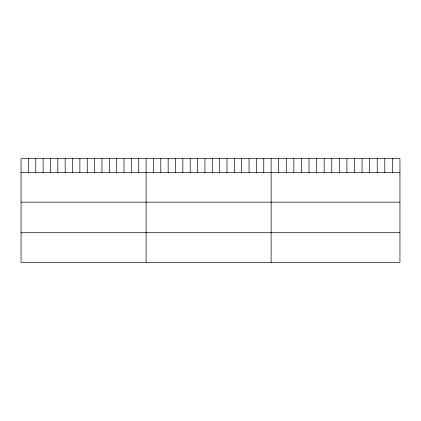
<?xml version="1.0" encoding="UTF-8"?>
<svg xmlns="http://www.w3.org/2000/svg" width="421" height="421" viewBox="0 0 421 421"><rect width="100%" height="100%" fill="white"/><g stroke="black" fill="none" stroke-linecap="round" stroke-linejoin="round"><path stroke-width="0.63" d="M399.95 172.515L399.95 262.351L21.05 262.351L21.05 158.649L399.95 158.649L399.95 172.515L21.05 172.515M21.05 202.164L399.95 202.164M21.05 232.708L399.95 232.708M392.372 158.649L392.372 172.515M384.794 158.649L384.794 172.515M377.216 158.649L377.216 172.515M369.638 158.649L369.638 172.515M362.06 158.649L362.06 172.515M354.482 158.649L354.482 172.515M346.904 158.649L346.904 172.515M339.326 158.649L339.326 172.515M331.748 158.649L331.748 172.515M324.17 158.649L324.17 172.515M316.592 158.649L316.592 172.515M309.014 158.649L309.014 172.515M301.436 158.649L301.436 172.515M293.858 158.649L293.858 172.515M286.28 158.649L286.28 172.515M278.702 158.649L278.702 172.515M271.124 158.649L271.124 262.351M263.767 158.649L263.767 172.515M256.415 158.649L256.415 172.515M249.058 158.649L249.058 172.515M241.701 158.649L241.701 172.515M234.35 158.649L234.35 172.515M226.993 158.649L226.993 172.515M219.636 158.649L219.636 172.515M212.284 158.649L212.284 172.515M204.927 158.649L204.927 172.515M197.575 158.649L197.575 172.515M190.218 158.649L190.218 172.515M182.861 158.649L182.861 172.515M175.51 158.649L175.51 172.515M168.153 158.649L168.153 172.515M160.796 158.649L160.796 172.515M153.444 158.649L153.444 172.515M146.087 158.649L146.087 262.351M138.73 158.649L138.73 172.515M131.378 158.649L131.378 172.515M124.021 158.649L124.021 172.515M116.664 158.649L116.664 172.515M109.313 158.649L109.313 172.515M101.956 158.649L101.956 172.515M94.599 158.649L94.599 172.515M87.247 158.649L87.247 172.515M79.89 158.649L79.89 172.515M72.538 158.649L72.538 172.515M65.181 158.649L65.181 172.515M57.824 158.649L57.824 172.515M50.473 158.649L50.473 172.515M43.116 158.649L43.116 172.515M35.759 158.649L35.759 172.515M28.407 158.649L28.407 172.515"/></g></svg>
